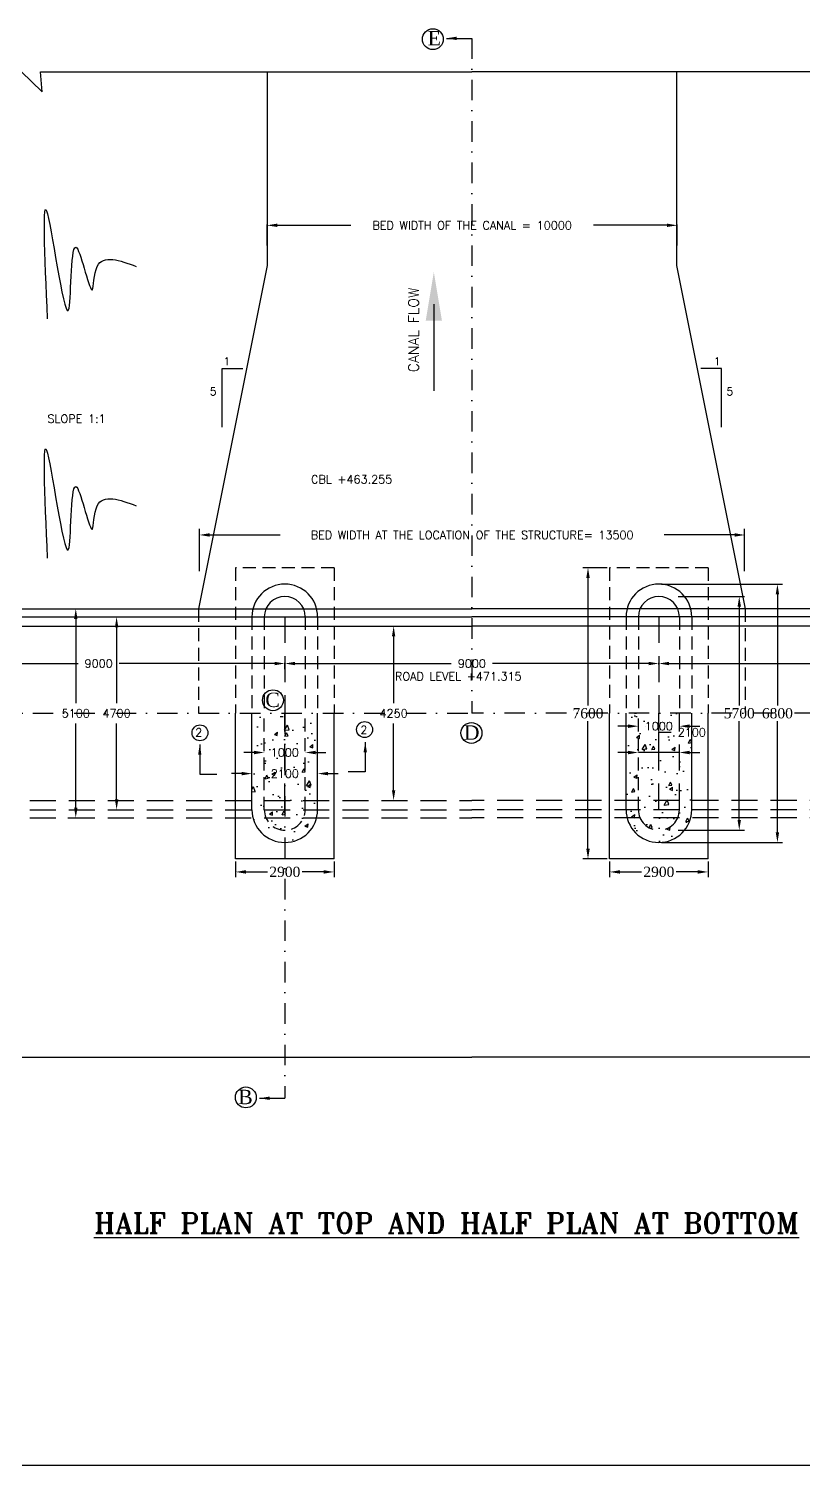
# Model space of a CAD drawing. Header units: millimetres. Extents: x 173 to 1182, y 876 to 1915.
# Drawn here: x 349.4 to 538.2, y 876.3 to 1226.6 of the extents above; entities that cross this region are included whole.
import ezdxf
from ezdxf.enums import TextEntityAlignment as Align

# ---------------------------------------------------------------- set-up
doc = ezdxf.new("R2010")
doc.units = ezdxf.units.MM
doc.linetypes.add('DASHDOTX2', pattern=[2, 1, -0.5, 0, -0.5])
doc.linetypes.add('HIDDEN', pattern=[9.525, 6.35, -3.175])
doc.styles.add('ROMANS', font='romans')
doc.styles.add('ROMANT', font='romant')
doc.styles.get("Standard").update_dxf_attribs({"font": 'times.ttf'})
doc.styles.add('TIMES NEW ROMAN', font='times.ttf')
doc.dimstyles.new('ISO-25', dxfattribs={"dimtxt": 2.5, "dimasz": 2.5, "dimexe": 1.25, "dimexo": 0.625, "dimtad": 0, "dimtih": 1, "dimtoh": 1, "dimlfac": 100, "dimtxsty": 'TIMES NEW ROMAN', "dimcen": 2.5, "dimadec": 0, "dimazin": 0, "dimtfac": 1, "dimtmove": 0, "dimatfit": 3, "dimfxl": 1, "dimarcsym": 0})
doc.dimstyles.get("Standard").update_dxf_attribs({"dimtxt": 2, "dimasz": 2.5, "dimexe": 0.18, "dimexo": 0.18, "dimgap": 1.5, "dimtad": 0, "dimtih": 1, "dimtoh": 1, "dimdec": 0, "dimlfac": 100, "dimzin": 0, "dimdsep": 46, "dimtxsty": 'ROMANS', "dimcen": 0.09, "dimadec": 0, "dimazin": 0, "dimtfac": 1, "dimtdec": 0, "dimtofl": 0, "dimtmove": 1, "dimatfit": 1, "dimfxl": 1, "dimtolj": 1, "dimtzin": 0, "dimarcsym": 0})
doc.dimstyles.new('STANDARD$0', dxfattribs={"dimscale": 88.888889, "dimtxt": 0.02, "dimasz": 0.02, "dimexe": 0.1, "dimexo": 0.1, "dimgap": 0.09, "dimtad": 2, "dimtih": 1, "dimtoh": 1, "dimdec": 0, "dimzin": 1, "dimdsep": 46, "dimtxsty": 'Standard', "dimcen": 0.09, "dimadec": 0, "dimazin": 0, "dimtfac": 1, "dimtdec": 4, "dimtofl": 0, "dimtmove": 0, "dimatfit": 3, "dimfxl": 1, "dimtolj": 1, "dimtzin": 1, "dimarcsym": 0})

# ---------------------------------------------------------------- blocks, each defined once
blk = doc.blocks.new('*D65')
at = {"color": 0, "lineweight": -2, "transparency": 16777216}
for p, q in [((399.84, 1023.52), (399.84, 1019.72)), ((423.84, 1023.52), (423.84, 1019.72)), ((402.34, 1020.97), (407.63, 1020.97)), ((421.34, 1020.97), (416.05, 1020.97))]:
    blk.add_line(p, q, dxfattribs=at)
at = {"color": 0, "transparency": 16777216}
for points in [[(402.34, 1021.39), (402.34, 1020.55), (399.84, 1020.97)], [(421.34, 1021.39), (421.34, 1020.55), (423.84, 1020.97)]]:
    blk.add_solid(points, dxfattribs=at)
at = {"layer": 'Defpoints', "color": 0, "transparency": 16777216}
for p in [(399.84, 1024.15), (423.84, 1024.15), (423.84, 1020.97)]:
    blk.add_point(p, dxfattribs=at)
at = {"color": 0, "transparency": 16777216, "insert": (411.84, 1020.97), "char_height": 2.5, "attachment_point": 5, "style": 'TIMES NEW ROMAN'}
blk.add_mtext('2900', dxfattribs=at)
blk = doc.blocks.new('*D66')
at = {"color": 0, "lineweight": -2, "transparency": 16777216}
for p, q in [((401.34, 1044.95), (398.84, 1044.95)), ((422.34, 1044.95), (424.84, 1044.95))]:
    blk.add_line(p, q, dxfattribs=at)
at = {"color": 0, "transparency": 16777216}
for points in [[(401.34, 1045.36), (401.34, 1044.53), (403.84, 1044.95)], [(422.34, 1045.36), (422.34, 1044.53), (419.84, 1044.95)]]:
    blk.add_solid(points, dxfattribs=at)
at = {"layer": 'Defpoints', "color": 0, "transparency": 16777216}
for p in [(403.84, 1044.95), (419.84, 1044.95), (419.84, 1044.95)]:
    blk.add_point(p, dxfattribs=at)
at = {"color": 0, "transparency": 16777216, "insert": (411.84, 1044.95), "char_height": 2, "attachment_point": 5, "style": 'ROMANS'}
blk.add_mtext('\\A1;2100', dxfattribs=at)
blk = doc.blocks.new('*D67')
at = {"color": 0, "lineweight": -2, "transparency": 16777216}
for p, q in [((411.84, 1070.45), (411.84, 1071.97)), ((503.01, 1071.58), (503.01, 1071.97)), ((414.34, 1071.79), (452.4, 1071.79)), ((500.51, 1071.79), (462.45, 1071.79))]:
    blk.add_line(p, q, dxfattribs=at)
at = {"color": 0, "transparency": 16777216}
for points in [[(414.34, 1072.21), (414.34, 1071.37), (411.84, 1071.79)], [(500.51, 1072.21), (500.51, 1071.37), (503.01, 1071.79)]]:
    blk.add_solid(points, dxfattribs=at)
at = {"layer": 'Defpoints', "color": 0, "transparency": 16777216}
for p in [(411.84, 1070.27), (503.01, 1071.79), (503.01, 1071.4)]:
    blk.add_point(p, dxfattribs=at)
at = {"color": 0, "transparency": 16777216, "insert": (457.43, 1071.79), "char_height": 2, "attachment_point": 5, "style": 'ROMANS'}
blk.add_mtext('\\A1;9000', dxfattribs=at)
blk = doc.blocks.new('A$C697F229C')
at = {"style": 'ROMANT'}
blk.add_text('%%UHALF PLAN AT TOP AND HALF PLAN AT BOTTOM', height=5, dxfattribs=at).set_placement((100.38, 1), align=Align.CENTER)
blk = doc.blocks.new('*D68')
at = {"color": 0, "lineweight": -2, "transparency": 16777216}
for p, q in [((361.57, 1080.9), (438.54, 1080.9)), ((438.36, 1078.4), (438.36, 1062.15)), ((438.36, 1040.9), (438.36, 1057.15))]:
    blk.add_line(p, q, dxfattribs=at)
at = {"color": 0, "transparency": 16777216}
for points in [[(437.94, 1078.4), (438.77, 1078.4), (438.36, 1080.9)], [(437.94, 1040.9), (438.77, 1040.9), (438.36, 1038.4)]]:
    blk.add_solid(points, dxfattribs=at)
at = {"layer": 'Defpoints', "color": 0, "transparency": 16777216}
for p in [(361.39, 1080.9), (438.36, 1038.4), (438.36, 1038.4)]:
    blk.add_point(p, dxfattribs=at)
at = {"color": 0, "transparency": 16777216, "insert": (438.36, 1059.65), "char_height": 2, "attachment_point": 5, "style": 'ROMANS'}
blk.add_mtext('\\A1;4250', dxfattribs=at)
blk = doc.blocks.new('*D69')
at = {"color": 0, "lineweight": -2, "transparency": 16777216}
for p, q in [((404.34, 1050.09), (401.84, 1050.09)), ((419.34, 1050.09), (421.84, 1050.09))]:
    blk.add_line(p, q, dxfattribs=at)
at = {"color": 0, "transparency": 16777216}
for points in [[(404.34, 1050.51), (404.34, 1049.67), (406.84, 1050.09)], [(419.34, 1050.51), (419.34, 1049.67), (416.84, 1050.09)]]:
    blk.add_solid(points, dxfattribs=at)
at = {"layer": 'Defpoints', "color": 0, "transparency": 16777216}
for p in [(406.84, 1050.09), (416.84, 1050.09), (416.84, 1050.09)]:
    blk.add_point(p, dxfattribs=at)
at = {"color": 0, "transparency": 16777216, "insert": (411.84, 1050.09), "char_height": 2, "attachment_point": 5, "style": 'ROMANS'}
blk.add_mtext('\\A1;1000', dxfattribs=at)
blk = doc.blocks.new('*D73')
at = {"color": 0, "lineweight": -2, "transparency": 16777216}
for p, q in [((370.83, 1080.65), (370.83, 1062.15)), ((370.83, 1038.65), (370.83, 1057.15))]:
    blk.add_line(p, q, dxfattribs=at)
at = {"color": 0, "transparency": 16777216}
for points in [[(370.42, 1080.65), (371.25, 1080.65), (370.83, 1083.15)], [(370.42, 1038.65), (371.25, 1038.65), (370.83, 1036.15)]]:
    blk.add_solid(points, dxfattribs=at)
at = {"layer": 'Defpoints', "color": 0, "transparency": 16777216}
for p in [(370.83, 1083.15), (370.83, 1036.15), (370.83, 1036.15)]:
    blk.add_point(p, dxfattribs=at)
at = {"color": 0, "transparency": 16777216, "insert": (370.83, 1059.65), "char_height": 2, "attachment_point": 5, "style": 'ROMANS'}
blk.add_mtext('\\A1;4700', dxfattribs=at)
blk = doc.blocks.new('*D74')
at = {"color": 0, "lineweight": -2, "transparency": 16777216}
for p, q in [((358.98, 1085.15), (361.06, 1085.15)), ((360.88, 1082.65), (360.88, 1062.15)), ((360.88, 1036.65), (360.88, 1057.15)), ((358.98, 1034.15), (361.06, 1034.15))]:
    blk.add_line(p, q, dxfattribs=at)
at = {"color": 0, "transparency": 16777216}
for points in [[(360.47, 1082.65), (361.3, 1082.65), (360.88, 1085.15)], [(360.47, 1036.65), (361.3, 1036.65), (360.88, 1034.15)]]:
    blk.add_solid(points, dxfattribs=at)
at = {"layer": 'Defpoints', "color": 0, "transparency": 16777216}
for p in [(358.8, 1085.15), (358.8, 1034.15), (360.88, 1034.15)]:
    blk.add_point(p, dxfattribs=at)
at = {"color": 0, "transparency": 16777216, "insert": (360.88, 1059.65), "char_height": 2, "attachment_point": 5, "style": 'ROMANS'}
blk.add_mtext('\\A1;5100', dxfattribs=at)
blk = doc.blocks.new('*D76')
at = {"color": 0, "lineweight": -2, "transparency": 16777216}
for p, q in [((321.08, 1070.45), (321.08, 1071.97)), ((411.84, 1070.45), (411.84, 1071.97)), ((323.58, 1071.79), (361.44, 1071.79)), ((409.34, 1071.79), (371.48, 1071.79))]:
    blk.add_line(p, q, dxfattribs=at)
at = {"color": 0, "transparency": 16777216}
for points in [[(323.58, 1072.21), (323.58, 1071.37), (321.08, 1071.79)], [(409.34, 1072.21), (409.34, 1071.37), (411.84, 1071.79)]]:
    blk.add_solid(points, dxfattribs=at)
at = {"layer": 'Defpoints', "color": 0, "transparency": 16777216}
for p in [(321.08, 1070.27), (411.84, 1071.79), (411.84, 1070.27)]:
    blk.add_point(p, dxfattribs=at)
at = {"color": 0, "transparency": 16777216, "insert": (366.46, 1071.79), "char_height": 2, "attachment_point": 5, "style": 'ROMANS'}
blk.add_mtext('\\A1;9000', dxfattribs=at)
blk = doc.blocks.new('*D81')
at = {"color": 0, "lineweight": -2, "transparency": 16777216}
for p, q in [((503.01, 1071.58), (503.01, 1071.97)), ((593.77, 1071.58), (593.77, 1071.97)), ((505.51, 1071.79), (543.37, 1071.79)), ((591.27, 1071.79), (553.41, 1071.79))]:
    blk.add_line(p, q, dxfattribs=at)
at = {"color": 0, "transparency": 16777216}
for points in [[(505.51, 1072.21), (505.51, 1071.37), (503.01, 1071.79)], [(591.27, 1072.21), (591.27, 1071.37), (593.77, 1071.79)]]:
    blk.add_solid(points, dxfattribs=at)
at = {"layer": 'Defpoints', "color": 0, "transparency": 16777216}
for p in [(503.01, 1071.4), (593.77, 1071.79), (593.77, 1071.4)]:
    blk.add_point(p, dxfattribs=at)
at = {"color": 0, "transparency": 16777216, "insert": (548.39, 1071.79), "char_height": 2, "attachment_point": 5, "style": 'ROMANS'}
blk.add_mtext('\\A1;9000', dxfattribs=at)
blk = doc.blocks.new('*D82')
at = {"color": 0, "lineweight": -2, "transparency": 16777216}
for p, q in [((490.39, 1095.15), (484.49, 1095.15)), ((485.74, 1092.65), (485.74, 1061.55)), ((485.74, 1026.65), (485.74, 1057.75)), ((490.39, 1024.15), (484.49, 1024.15))]:
    blk.add_line(p, q, dxfattribs=at)
at = {"color": 0, "transparency": 16777216}
for points in [[(485.32, 1092.65), (486.16, 1092.65), (485.74, 1095.15)], [(485.32, 1026.65), (486.16, 1026.65), (485.74, 1024.15)]]:
    blk.add_solid(points, dxfattribs=at)
at = {"layer": 'Defpoints', "color": 0, "transparency": 16777216}
for p in [(491.01, 1095.15), (485.74, 1024.15), (491.01, 1024.15)]:
    blk.add_point(p, dxfattribs=at)
at = {"color": 0, "transparency": 16777216, "insert": (485.74, 1059.65), "char_height": 2.5, "attachment_point": 5, "style": 'TIMES NEW ROMAN'}
blk.add_mtext('7600', dxfattribs=at)
blk = doc.blocks.new('*D83')
at = {"color": 0, "lineweight": -2, "transparency": 16777216}
for p, q in [((503.64, 1091.15), (533.16, 1091.15)), ((531.91, 1088.65), (531.91, 1061.54)), ((531.91, 1030.65), (531.91, 1057.75)), ((503.64, 1028.15), (533.16, 1028.15))]:
    blk.add_line(p, q, dxfattribs=at)
at = {"color": 0, "transparency": 16777216}
for points in [[(531.49, 1088.65), (532.33, 1088.65), (531.91, 1091.15)], [(531.49, 1030.65), (532.33, 1030.65), (531.91, 1028.15)]]:
    blk.add_solid(points, dxfattribs=at)
at = {"layer": 'Defpoints', "color": 0, "transparency": 16777216}
for p in [(503.01, 1091.15), (503.01, 1028.15), (531.91, 1028.15)]:
    blk.add_point(p, dxfattribs=at)
at = {"color": 0, "transparency": 16777216, "insert": (531.91, 1059.65), "char_height": 2.5, "attachment_point": 5, "style": 'TIMES NEW ROMAN'}
blk.add_mtext('6800', dxfattribs=at)
blk = doc.blocks.new('*D84')
at = {"color": 0, "lineweight": -2, "transparency": 16777216}
for p, q in [((507.75, 1088.15), (523.86, 1088.15)), ((522.61, 1085.65), (522.61, 1061.55)), ((522.61, 1033.65), (522.61, 1057.75)), ((507.75, 1031.15), (523.86, 1031.15))]:
    blk.add_line(p, q, dxfattribs=at)
at = {"color": 0, "transparency": 16777216}
for points in [[(522.2, 1085.65), (523.03, 1085.65), (522.61, 1088.15)], [(522.2, 1033.65), (523.03, 1033.65), (522.61, 1031.15)]]:
    blk.add_solid(points, dxfattribs=at)
at = {"layer": 'Defpoints', "color": 0, "transparency": 16777216}
for p in [(507.13, 1088.15), (507.13, 1031.15), (522.61, 1031.15)]:
    blk.add_point(p, dxfattribs=at)
at = {"color": 0, "transparency": 16777216, "insert": (522.61, 1059.65), "char_height": 2.5, "attachment_point": 5, "style": 'TIMES NEW ROMAN'}
blk.add_mtext('5700', dxfattribs=at)
blk = doc.blocks.new('*D86')
at = {"color": 0, "lineweight": -2, "transparency": 16777216}
for p, q in [((495.51, 1056.51), (493.01, 1056.51)), ((510.51, 1056.51), (513.01, 1056.51))]:
    blk.add_line(p, q, dxfattribs=at)
at = {"color": 0, "transparency": 16777216}
for points in [[(495.51, 1056.93), (495.51, 1056.09), (498.01, 1056.51)], [(510.51, 1056.93), (510.51, 1056.09), (508.01, 1056.51)]]:
    blk.add_solid(points, dxfattribs=at)
at = {"layer": 'Defpoints', "color": 0, "transparency": 16777216}
for p in [(498.01, 1056.51), (508.01, 1056.51), (508.01, 1056.51)]:
    blk.add_point(p, dxfattribs=at)
at = {"color": 0, "transparency": 16777216, "insert": (503.01, 1056.51), "char_height": 2, "attachment_point": 5, "style": 'ROMANS'}
blk.add_mtext('\\A1;1000', dxfattribs=at)
blk = doc.blocks.new('*D87')
at = {"color": 0, "lineweight": -2, "transparency": 16777216}
for p, q in [((491.01, 1023.52), (491.01, 1019.72)), ((515.01, 1023.52), (515.01, 1019.72)), ((493.51, 1020.97), (498.8, 1020.97)), ((512.51, 1020.97), (507.22, 1020.97))]:
    blk.add_line(p, q, dxfattribs=at)
at = {"color": 0, "transparency": 16777216}
for points in [[(493.51, 1021.39), (493.51, 1020.55), (491.01, 1020.97)], [(512.51, 1021.39), (512.51, 1020.55), (515.01, 1020.97)]]:
    blk.add_solid(points, dxfattribs=at)
at = {"layer": 'Defpoints', "color": 0, "transparency": 16777216}
for p in [(491.01, 1024.15), (515.01, 1024.15), (515.01, 1020.97)]:
    blk.add_point(p, dxfattribs=at)
at = {"color": 0, "transparency": 16777216, "insert": (503.01, 1020.97), "char_height": 2.5, "attachment_point": 5, "style": 'TIMES NEW ROMAN'}
blk.add_mtext('2900', dxfattribs=at)
blk = doc.blocks.new('*D88')
at = {"color": 0, "lineweight": -2, "transparency": 16777216}
for p, q in [((503.01, 1050.09), (503.01, 1055.02)), ((503.01, 1055.02), (506.01, 1055.02)), ((495.51, 1050.09), (493.01, 1050.09)), ((508.01, 1050.09), (498.01, 1050.09)), ((510.51, 1050.09), (513.01, 1050.09))]:
    blk.add_line(p, q, dxfattribs=at)
at = {"color": 0, "transparency": 16777216}
for points in [[(495.51, 1050.51), (495.51, 1049.67), (498.01, 1050.09)], [(510.51, 1050.51), (510.51, 1049.67), (508.01, 1050.09)]]:
    blk.add_solid(points, dxfattribs=at)
at = {"layer": 'Defpoints', "color": 0, "transparency": 16777216}
for p in [(498.01, 1050.09), (498.01, 1050.09), (508.01, 1050.09)]:
    blk.add_point(p, dxfattribs=at)
at = {"color": 0, "transparency": 16777216, "insert": (511.04, 1055.02), "char_height": 2, "attachment_point": 5, "style": 'ROMANS'}
blk.add_mtext('\\A1;2100', dxfattribs=at)
blk = doc.blocks.new('*D98')
at = {"color": 0, "lineweight": -2, "transparency": 16777216}
for p, q in [((393.5, 1103.14), (410.72, 1103.14)), ((521.5, 1103.14), (504.29, 1103.14))]:
    blk.add_line(p, q, dxfattribs=at)
at = {"color": 0, "transparency": 16777216}
for points in [[(393.5, 1103.56), (393.5, 1102.73), (391, 1103.14)], [(521.5, 1103.56), (521.5, 1102.73), (524, 1103.14)]]:
    blk.add_solid(points, dxfattribs=at)
at = {"layer": 'Defpoints', "color": 0, "transparency": 16777216}
for p in [(391, 1103.14), (524, 1103.14), (524, 1103.14)]:
    blk.add_point(p, dxfattribs=at)
at = {"color": 0, "transparency": 16777216, "insert": (457.5, 1103.14), "char_height": 2, "attachment_point": 5, "style": 'ROMANS'}
blk.add_mtext('\\A1;BED WIDTH AT THE LOCATION OF THE STRUCTURE= 13500 ', dxfattribs=at)
blk = doc.blocks.new('*D99')
at = {"color": 0, "lineweight": -2, "transparency": 16777216}
for p, q in [((407.5, 1173.71), (407.5, 1178.83)), ((410, 1178.65), (427.91, 1178.65)), ((505, 1178.65), (487.1, 1178.65)), ((507.5, 1173.71), (507.5, 1178.83))]:
    blk.add_line(p, q, dxfattribs=at)
at = {"color": 0, "transparency": 16777216}
for points in [[(410, 1179.07), (410, 1178.24), (407.5, 1178.65)], [(505, 1179.07), (505, 1178.24), (507.5, 1178.65)]]:
    blk.add_solid(points, dxfattribs=at)
at = {"layer": 'Defpoints', "color": 0, "transparency": 16777216}
for p in [(507.5, 1178.65), (407.5, 1173.53), (507.5, 1173.53)]:
    blk.add_point(p, dxfattribs=at)
at = {"color": 0, "transparency": 16777216, "insert": (457.5, 1178.65), "char_height": 2, "attachment_point": 5, "style": 'ROMANS'}
blk.add_mtext('\\A1;BED WIDTH OF THE CANAL = 10000', dxfattribs=at)

msp = doc.modelspace()

# ---------------------------------------------------------------- hatches: boundary and pattern name
h = msp.add_hatch()
h.set_pattern_fill('AR-CONC', color=256, scale=0.05, angle=15, style=0)
h.set_pattern_definition([(65, (-336.688, -285.383), (9.00511, 1.587844), [0.9525, -10.4775]), (10, (-336.688, -285.383), (-4.17455, 8.77125), [0.762, -8.382]), (115.451, (-335.938, -285.251), (4.8306, 10.359062), [0.8095, -8.9045]), (61.1842, (-337.345, -282.93), (13.63618, 1.47753), [1.42875, -15.71625]), (111.6356, (-336.209, -282.806), (8.26382, 15.02197), [1.21425, -13.35675]), (6.184, (-337.345, -282.93), (8.26385, 15.02196), [1.143, -12.573]), (36, (-335.954, -283.214), (8.64585, -2.977004), [0.9525, -10.4775]), (341, (-335.954, -283.214), (0.60124, 9.695373), [0.762, -8.382]), (86.4514, (-335.234, -283.462), (9.247065, 6.718383), [0.8095, -8.9045]), (52.5, (-336.688, -285.383), (-0.9450546, 4.123664), [0, -8.2804, 0, -8.509, 0, -8.41375]), (22.5, (-336.688, -285.383), (1.93071, 5.70306), [0, -4.8514, 0, -8.0899, 0, -3.20675]), (342.5, (-339.4236, -286.116), (6.622658, 1.477994), [0, -3.175, 0, -9.906, 0, -13.1445]), (332.5, (-340.6503, -286.445), (6.825047, 3.144938), [0, -4.1275, 0, -6.5786, 0, -9.3345])])
h.paths.add_polyline_path([(406.83781, 1038.39764), (411.83781, 1038.39764), (411.83781, 1059.64847), (406.83781, 1059.64856)])
h.paths.add_polyline_path([(411.83781, 1038.39764), (416.83781, 1038.39764), (416.83781, 1059.64838), (411.83781, 1059.64847)])
h.paths.add_polyline_path([(411.83781, 1036.14764), (411.83781, 1038.39764), (406.83781, 1038.39764), (406.83781, 1036.14764)])
h.paths.add_polyline_path([(411.83781, 1038.39764), (411.83781, 1036.14764), (416.83781, 1036.14764), (416.83781, 1038.39764)])
h.paths.add_polyline_path([(411.83781, 1036.14764), (411.83781, 1034.14764), (416.42038, 1034.14764, 0.103243717), (416.83781, 1036.14764)])
h.paths.add_polyline_path([(411.83781, 1034.14764), (411.83781, 1036.14764), (406.83781, 1036.14764, 0.103243717), (407.25523, 1034.14764)])
h.paths.add_polyline_path([(411.83781, 1034.14764), (407.25523, 1034.14764, 0.298216627), (411.83781, 1031.14764)], flags=17)
h.paths.add_polyline_path([(411.83781, 1034.14764), (411.83781, 1031.14764, 0.298216627), (416.42038, 1034.14764)], flags=17)
h.paths.add_polyline_path([(498.43018, 1034.14764, 0.654653671), (507.59533, 1034.14764)], flags=17)
h.paths.add_polyline_path([(507.59533, 1034.14764, 0.103243717), (508.01276, 1036.14764), (498.01276, 1036.14764, 0.103243717), (498.43018, 1034.14764)])
h.paths.add_polyline_path([(503.01276, 1036.14764), (503.01276, 1038.39764), (498.01276, 1038.39764), (498.01276, 1036.14764)])
h.paths.add_polyline_path([(508.01276, 1036.14764), (508.01276, 1038.39764), (503.01276, 1038.39764), (503.01276, 1036.14764)])
h.paths.add_polyline_path([(503.01276, 1059.64845), (498.01276, 1059.64836), (498.01276, 1059.64764), (498.01276, 1038.39764), (503.01276, 1038.39764)])
h.paths.add_polyline_path([(508.01276, 1059.64854), (503.01276, 1059.64845), (503.01276, 1059.64764), (503.01276, 1038.39764), (508.01276, 1038.39764)])
h.paths.add_polyline_path([(511.01276, 1059.64859), (508.01276, 1059.64854), (508.01276, 1038.39764), (511.01276, 1038.39764)])
h.paths.add_polyline_path([(498.01276, 1059.64836), (495.01276, 1059.64831), (495.01276, 1038.39764), (498.01276, 1038.39764)])
h.paths.add_polyline_path([(498.43018, 1034.14764), (495.26679, 1034.14764, 0.774596669), (510.75872, 1034.14764), (507.59533, 1034.14764, -0.654653671)])
h.paths.add_polyline_path([(498.01276, 1036.14764), (495.01276, 1036.14764, 0.063254224), (495.26679, 1034.14764), (498.43018, 1034.14764, -0.103243717)])
h.paths.add_polyline_path([(498.01276, 1036.14764), (498.01276, 1038.39764), (495.01276, 1038.39764), (495.01276, 1036.14764)])
h.paths.add_polyline_path([(511.01276, 1036.14764), (511.01276, 1038.39764), (508.01276, 1038.39764), (508.01276, 1036.14764)])
h.paths.add_polyline_path([(507.59533, 1034.14764), (510.75872, 1034.14764, 0.063254224), (511.01276, 1036.14764), (508.01276, 1036.14764, -0.103243717)])
h.paths.add_polyline_path([(416.83781, 1038.39764), (416.83781, 1036.14764), (419.83781, 1036.14764), (419.83781, 1038.39764)])
h.paths.add_polyline_path([(419.83781, 1059.64833), (416.83781, 1059.64838), (416.83781, 1038.39764), (419.83781, 1038.39764)])
h.paths.add_polyline_path([(403.83781, 1038.39764), (406.83781, 1038.39764), (406.83781, 1059.64856), (403.83781, 1059.64862)])
h.paths.add_polyline_path([(406.83781, 1036.14764), (406.83781, 1038.39764), (403.83781, 1038.39764), (403.83781, 1036.14764)])
h.paths.add_polyline_path([(407.25523, 1034.14764), (404.09184, 1034.14764, 0.341998713), (411.83781, 1028.14764), (411.83781, 1031.14764, -0.298216627)])
h.paths.add_polyline_path([(411.83781, 1031.14764), (411.83781, 1028.14764, 0.341998713), (419.58377, 1034.14764), (416.42038, 1034.14764, -0.298216627)])
h.paths.add_polyline_path([(403.83781, 1036.14764, 0.063254224), (404.09184, 1034.14764), (407.25523, 1034.14764, -0.103243717), (406.83781, 1036.14764)])
h.paths.add_polyline_path([(407.95685, 1051.59151), (415.71876, 1051.59151), (415.71876, 1048.59151), (407.95685, 1048.59151)], flags=9)
h.paths.add_polyline_path([(407.95685, 1046.44748), (415.71876, 1046.44748), (415.71876, 1043.44748), (407.95685, 1043.44748)], flags=9)
h.paths.add_polyline_path([(499.1318, 1051.59151), (506.89371, 1051.59151), (506.89371, 1048.59151), (499.1318, 1048.59151)], flags=9)

# ---------------------------------------------------------------- linework, layer by layer
at = {"linetype": 'DASHDOTX2', "ltscale": 5}
for p, q in [((457.42528, 1224.24791), (457.42528, 1059.64764)), ((178.7106, 1059.65272), (457.42528, 1059.64764)), ((411.83781, 1059.64764), (411.83781, 965.78222)), ((702.67507, 1059.65186), (457.42528, 1059.64764))]:
    msp.add_line(p, q, dxfattribs=at)
for p, q in [((342.36129, 1221.13095), (352.6592, 1211.22213)), ((352.6592, 1211.22213), (352.27821, 1216.11605)), ((352.27821, 1216.11605), (457.42528, 1216.11605)), ((407.50295, 1216.11605), (407.50295, 1168.84425)), ((562.57235, 1216.11605), (457.42528, 1216.11605)), ((507.34761, 1216.11605), (507.34761, 1168.84425)), ((407.50295, 1168.84425), (390.76363, 1085.14764)), ((507.34761, 1168.84425), (524.08693, 1085.14764)), ((396.54275, 1129.46729), (396.54275, 1143.73625)), ((396.54275, 1143.73625), (401.62005, 1143.73625)), ((518.30781, 1143.73625), (513.23052, 1143.73625)), ((518.30781, 1129.46729), (518.30781, 1143.73625)), ((391.00295, 1094.27554), (391.00295, 1104.65873)), ((523.84761, 1094.27554), (523.84761, 1104.65873)), ((321.08433, 1085.14764), (457.42528, 1085.14764)), ((321.08433, 1083.14764), (457.42528, 1083.14764)), ((593.76624, 1085.14764), (457.42528, 1085.14764)), ((593.76624, 1083.14764), (457.42528, 1083.14764)), ((321.08433, 1080.89764), (457.42528, 1080.89764)), ((697.67507, 1080.89764), (457.42528, 1080.89764)), ((399.83781, 1024.14764), (399.83781, 1059.64764)), ((403.83781, 1036.14764), (403.83781, 1059.64764)), ((419.83781, 1036.14764), (419.83781, 1059.64764)), ((423.83781, 1024.14764), (423.83781, 1059.64764)), ((491.01276, 1024.14764), (491.01276, 1059.64764)), ((495.01276, 1036.14764), (495.01276, 1059.64764)), ((511.01276, 1036.14764), (511.01276, 1059.64764)), ((515.01276, 1024.14764), (515.01276, 1059.64764)), ((423.83781, 1024.14764), (399.83781, 1024.14764)), ((515.01276, 1024.14764), (491.01276, 1024.14764)), ((331.34573, 975.78222), (457.42528, 975.78222)), ((583.50483, 975.78222), (457.42528, 975.78222)), ((173.25993, 876.28119), (1068.25993, 876.28119))]:
    msp.add_line(p, q)
at = {"linetype": 'HIDDEN', "ltscale": 0.5}
for p, q in [((423.83781, 1095.14764), (399.83781, 1095.14764)), ((399.83781, 1095.14764), (399.83781, 1059.64764)), ((423.83781, 1095.14764), (423.83781, 1059.64764)), ((491.01276, 1095.14764), (491.01276, 1059.64764)), ((515.01276, 1095.14764), (491.01276, 1095.14764)), ((515.01276, 1095.14764), (515.01276, 1059.64764)), ((390.76363, 1085.14764), (390.76316, 1059.6488)), ((403.83781, 1083.14764), (403.83781, 1059.64764)), ((406.83781, 1083.14764), (406.83781, 1059.64764)), ((416.83781, 1083.14764), (416.83781, 1059.64764)), ((419.83781, 1083.14764), (419.83781, 1059.64764)), ((495.01276, 1083.14764), (495.01276, 1059.64764)), ((498.01276, 1083.14764), (498.01276, 1059.64764)), ((508.01276, 1083.14764), (508.01276, 1059.64764)), ((511.01276, 1083.14764), (511.01276, 1059.64764)), ((524.08693, 1085.14764), (524.0874, 1059.6488)), ((406.83781, 1036.14764), (406.83781, 1059.64764)), ((416.83781, 1036.14764), (416.83781, 1059.64764)), ((498.01276, 1036.14764), (498.01276, 1059.64764))]:
    msp.add_line(p, q, dxfattribs=at)
at = {"linetype": 'HIDDEN'}
for p, q in [((411.83781, 1083.14764), (411.83781, 1059.64764)), ((503.01276, 1083.14764), (503.01276, 1059.64764)), ((411.83781, 1036.14764), (411.83781, 1059.64764)), ((503.01276, 1036.14764), (503.01276, 1059.64764)), ((508.01276, 1036.14764), (508.01276, 1059.64764)), ((321.08433, 1038.39764), (457.42528, 1038.39764)), ((593.76624, 1038.39764), (457.42528, 1038.39764)), ((321.08433, 1036.14764), (457.42528, 1036.14764)), ((321.08433, 1034.14764), (457.42528, 1034.14764)), ((593.76624, 1036.14764), (457.42528, 1036.14764)), ((593.76624, 1034.14764), (457.42528, 1034.14764))]:
    msp.add_line(p, q, dxfattribs=at)
msp.add_lwpolyline([(448.15681, 1159.42746), (448.15681, 1138.25287)])
for centre, radius in [((447.92719, 1224.04173), 2.54951), ((408.94848, 1062.83459), 2.54951), ((391.15567, 1054.87914), 1.93746), ((431.28746, 1055.68537), 1.93746), ((457.33238, 1054.8548), 2.54951), ((402.33971, 965.9884), 2.54951)]:
    msp.add_circle(centre, radius)
for centre, radius, start, end in [((411.83781, 1083.14764), 8, 0, 180), ((503.01276, 1083.14764), 8, 0, 180), ((411.83781, 1083.14764), 5, 0, 180), ((503.01276, 1083.14764), 5, 0, 180), ((411.83781, 1036.14764), 8, 180, 0), ((503.01276, 1036.14764), 8, 180, 0)]:
    msp.add_arc(centre, radius, start, end)
at = {"linetype": 'HIDDEN', "ltscale": 0.5}
msp.add_arc((411.83781, 1036.14764), 5, 180, 0, dxfattribs=at)
at = {"linetype": 'HIDDEN'}
msp.add_arc((503.01276, 1036.14764), 5, 180, 0, dxfattribs=at)
for points in [[(354.0121, 1155.83843), (354.0121, 1181.447), (359.23229, 1158.44671), (361.13055, 1173.14793), (364.92706, 1162.95192), (366.11346, 1168.64272), (375.60473, 1168.64272)], [(354.0121, 1097.47756), (354.0121, 1123.08613), (359.23229, 1100.08584), (361.13055, 1114.78706), (364.92706, 1104.59105), (366.11346, 1110.28185), (375.60473, 1110.28185)]]:
    msp.add_spline(points, degree=3)
msp.add_solid([(446.17555, 1155.38309), (448.15681, 1167.2706), (450.13806, 1155.38309)])

# ---------------------------------------------------------------- block references
msp.add_blockref('A$C697F229C', (350.8717, 931.84169))

# ---------------------------------------------------------------- texts
at = {"style": 'ROMANT'}
msp.add_text('CANAL FLOW', height=2.5, rotation=90, dxfattribs=at).set_placement((444.48635, 1153.14754), align=Align.CENTER)
at = {"style": 'ROMANS'}
for s, height, p in [('1', 1.875, (396.93204, 1144.54767)), ('1', 1.875, (516.40067, 1144.54767)), ('5', 1.875, (393.56133, 1137.19242)), ('5', 1.875, (519.50352, 1137.19242)), ('SLOPE 1:1', 2, (353.99786, 1130.49142)), ('  CBL +463.255', 2, (415.47796, 1115.70581)), (' ROAD LEVEL +471.315', 2, (437.32414, 1067.67471)), ('2', 2, (390.00171, 1054.00045)), ('2', 2, (430.23655, 1054.62803))]:
    msp.add_text(s, height=height, dxfattribs=at).set_placement(p)
at = {"char_height": 3.5, "width": 4.365}
for s, insert, attachment_point in [('E', (446.66573, 1222.52043), 7), ('C', (407.08352, 1064.68765), 1), ('D', (455.46743, 1056.70785), 1), ('B', (400.47476, 967.84145), 1)]:
    msp.add_mtext(s, dxfattribs=dict(at, insert=insert, attachment_point=attachment_point))

# ---------------------------------------------------------------- dimensions: what is measured, and where the dimension line sits
for base, p1, p2, text, override, picture, middle in [((507.50295, 1178.6524), (407.50295, 1173.52514), (507.50295, 1173.52514), 'BED WIDTH OF THE CANAL = 10000', {"dimscale": 1, "dimtxt": 2, "dimasz": 2.5, "dimexe": 0.18, "dimexo": 0.18, "dimgap": 1.5, "dimtad": 0, "dimlfac": 100, "dimzin": 0, "dimtxsty": 'ROMANS', "dimtdec": 0, "dimtmove": 2, "dimatfit": 1, "dimtzin": 0}, '*D99', (457.50295, 1178.6524)), ((524.00295, 1103.14172), (391.00295, 1103.14172), (524.00295, 1103.14172), 'BED WIDTH AT THE LOCATION OF THE STRUCTURE= 13500 ', {"dimscale": 1, "dimtxt": 2, "dimasz": 2.5, "dimexe": 0.18, "dimexo": 0.18, "dimgap": 1.5, "dimtad": 0, "dimlfac": 100, "dimzin": 0, "dimtxsty": 'ROMANS', "dimtdec": 0, "dimtmove": 2, "dimatfit": 1, "dimtzin": 0}, '*D98', (457.50295, 1103.14172)), ((411.83781, 1071.78866), (321.08433, 1070.27353), (411.83781, 1070.27353), '9000', {"dimscale": 1, "dimtxt": 2, "dimasz": 2.5, "dimexe": 0.18, "dimexo": 0.18, "dimgap": 1.5, "dimtad": 0, "dimlfac": 100, "dimzin": 0, "dimtxsty": 'ROMANS', "dimtdec": 0, "dimtmove": 1, "dimatfit": 1, "dimtzin": 0}, '*D76', (366.46107, 1071.78866)), ((503.01276, 1071.78866), (411.83781, 1070.27353), (503.01276, 1071.39764), '9000', {"dimscale": 1, "dimtxt": 2, "dimasz": 2.5, "dimexe": 0.18, "dimexo": 0.18, "dimgap": 1.5, "dimtad": 0, "dimlfac": 100, "dimzin": 0, "dimtxsty": 'ROMANS', "dimtdec": 0, "dimtmove": 1, "dimatfit": 1, "dimtzin": 0}, '*D67', (457.42528, 1071.78866)), ((593.76624, 1071.78866), (503.01276, 1071.39764), (593.76624, 1071.39764), '9000', {"dimscale": 1, "dimtxt": 2, "dimasz": 2.5, "dimexe": 0.18, "dimexo": 0.18, "dimgap": 1.5, "dimtad": 0, "dimlfac": 100, "dimzin": 0, "dimtxsty": 'ROMANS', "dimtdec": 0, "dimtmove": 1, "dimatfit": 1, "dimtzin": 0}, '*D81', (548.3895, 1071.78866)), ((419.83781, 1044.94748), (403.83781, 1044.94748), (419.83781, 1044.94748), '2100', {"dimscale": 1, "dimtxt": 2, "dimasz": 2.5, "dimexe": 0.18, "dimexo": 0.18, "dimgap": 1.5, "dimtad": 0, "dimlfac": 100, "dimzin": 0, "dimtxsty": 'ROMANS', "dimtdec": 0, "dimtmove": 1, "dimatfit": 1, "dimtzin": 0}, '*D66', (411.83781, 1044.94748))]:
    dim = msp.add_linear_dim(base=base, p1=p1, p2=p2, text=text, dimstyle='STANDARD$0', override=override)
    dim.commit()
    dim.dimension.update_dxf_attribs({"geometry": picture, "text_midpoint": middle})
for base, p1, p2, text, picture, middle in [((485.73922, 1024.14764), (491.01276, 1095.14764), (491.01276, 1024.14764), '7600', '*D82', (485.73922, 1059.64764)), ((531.90963, 1028.14764), (503.01276, 1091.14764), (503.01276, 1028.14764), '6800', '*D83', (531.90963, 1059.64764))]:
    dim = msp.add_linear_dim(base=base, p1=p1, p2=p2, angle=90, text=text, dimstyle='ISO-25')
    dim.commit()
    dim.dimension.update_dxf_attribs({"geometry": picture, "text_midpoint": middle})
dim = msp.add_linear_dim(base=(522.6146, 1031.14764), p1=(507.12695, 1088.14764), p2=(507.12695, 1031.14764), angle=90, dimstyle='ISO-25')
dim.commit()
dim.dimension.update_dxf_attribs({"geometry": '*D84', "text_midpoint": (522.6146, 1059.64764)})
for base, p1, p2, picture, middle in [((360.88258, 1034.14764), (358.80123, 1085.14764), (358.80123, 1034.14764), '*D74', (360.88258, 1059.64764)), ((370.83326, 1036.14764), (370.83326, 1083.14764), (370.83326, 1036.14764), '*D73', (370.83326, 1059.64764)), ((438.35734, 1038.39764), (361.38734, 1080.89764), (438.35734, 1038.39764), '*D68', (438.35734, 1059.64764))]:
    dim = msp.add_linear_dim(base=base, p1=p1, p2=p2, angle=90, dimstyle='STANDARD$0', override={"dimscale": 1, "dimtxt": 2, "dimasz": 2.5, "dimexe": 0.18, "dimexo": 0.18, "dimgap": 1.5, "dimtad": 0, "dimlfac": 100, "dimzin": 0, "dimtxsty": 'ROMANS', "dimtdec": 0, "dimtmove": 1, "dimatfit": 1, "dimtzin": 0})
    dim.commit()
    dim.dimension.update_dxf_attribs({"geometry": picture, "text_midpoint": middle})
for base, p1, p2, picture, middle in [((508.01276, 1056.51143), (498.01276, 1056.51143), (508.01276, 1056.51143), '*D86', (503.01276, 1056.51143)), ((416.83781, 1050.09151), (406.83781, 1050.09151), (416.83781, 1050.09151), '*D69', (411.83781, 1050.09151))]:
    dim = msp.add_linear_dim(base=base, p1=p1, p2=p2, dimstyle='STANDARD$0', override={"dimscale": 1, "dimtxt": 2, "dimasz": 2.5, "dimexe": 0.18, "dimexo": 0.18, "dimgap": 1.5, "dimtad": 0, "dimlfac": 100, "dimzin": 0, "dimtxsty": 'ROMANS', "dimtdec": 0, "dimtmove": 1, "dimatfit": 1, "dimtzin": 0})
    dim.commit()
    dim.dimension.update_dxf_attribs({"geometry": picture, "text_midpoint": middle})
dim = msp.add_linear_dim(base=(498.01276, 1050.09151), p1=(508.01276, 1050.09151), p2=(498.01276, 1050.09151), angle=180, text='2100', dimstyle='STANDARD$0', override={"dimscale": 1, "dimtxt": 2, "dimasz": 2.5, "dimexe": 0.18, "dimexo": 0.18, "dimgap": 1.5, "dimtad": 0, "dimlfac": 100, "dimzin": 0, "dimtxsty": 'ROMANS', "dimtdec": 0, "dimtmove": 1, "dimatfit": 1, "dimtzin": 0})
dim.commit()
dim.dimension.update_dxf_attribs({"geometry": '*D88', "text_midpoint": (507.51276, 1055.02151)})
for base, p1, p2, picture, middle in [((423.83781, 1020.97024), (399.83781, 1024.14764), (423.83781, 1024.14764), '*D65', (411.83781, 1020.97024)), ((515.01276, 1020.97024), (491.01276, 1024.14764), (515.01276, 1024.14764), '*D87', (503.01276, 1020.97024))]:
    dim = msp.add_linear_dim(base=base, p1=p1, p2=p2, text='2900', dimstyle='ISO-25')
    dim.commit()
    dim.dimension.update_dxf_attribs({"geometry": picture, "text_midpoint": middle})

# ---------------------------------------------------------------- leaders
for points, override in [([(451.22528, 1224.24791), (457.42528, 1224.24791)], {"dimgap": 0.09, "dimtad": 0}), ([(391.10232, 1052.02925), (391.10232, 1044.78849), (395.28824, 1044.78849)], {"dimgap": 1.5, "dimtad": 0}), ([(431.44776, 1052.64174), (431.44776, 1045.40098), (427.26184, 1045.40098)], {"dimgap": 1.5, "dimtad": 0}), ([(405.63781, 965.78222), (411.83781, 965.78222)], {"dimgap": 0.09, "dimtad": 0})]:
    msp.add_leader(points, dimstyle='Standard', override=override)

doc.saveas('drawing.dxf')
